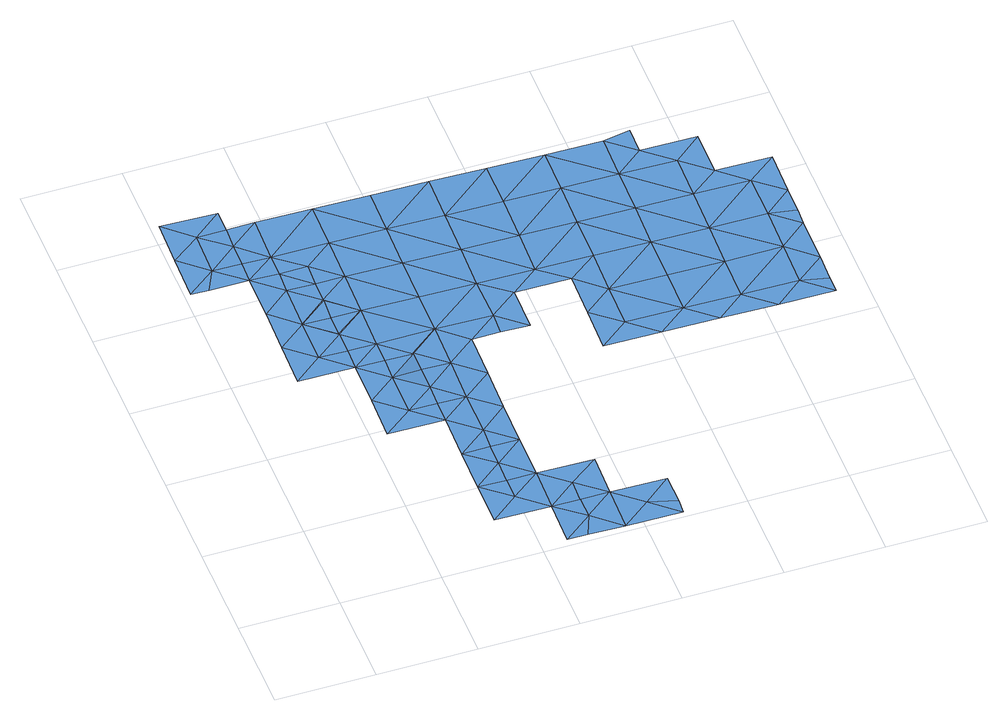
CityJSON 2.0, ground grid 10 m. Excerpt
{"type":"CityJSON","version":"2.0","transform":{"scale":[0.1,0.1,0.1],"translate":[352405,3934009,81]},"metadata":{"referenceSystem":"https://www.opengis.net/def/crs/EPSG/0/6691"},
"CityObjects":{
"waterbody1":{"type":"WaterBody","attributes":{"name":"3","class":"1140","function":"1","WaterBodyRiverFloodingRiskAttribute.description":"2","WaterBodyRiverFloodingRiskAttribute.rankOrg":"2","WaterBodyRiverFloodingRiskAttribute.adminType":"2","WaterBodyRiverFloodingRiskAttribute.scale":"L2"},"geometry":[{"type":"MultiSurface","lod":"1","boundaries":[[[0,1,2]],[[3,2,1]],[[4,3,1]],[[1,5,4]],[[6,7,8]],[[8,9,5]],[[8,10,6]],[[7,9,8]],[[10,8,1]],[[10,1,0]],[[8,5,1]]]}]},
"waterbody2":{"type":"WaterBody","attributes":{"name":"3","class":"1140","function":"1","WaterBodyRiverFloodingRiskAttribute.description":"2","WaterBodyRiverFloodingRiskAttribute.rankOrg":"2","WaterBodyRiverFloodingRiskAttribute.adminType":"2","WaterBodyRiverFloodingRiskAttribute.scale":"L2"},"geometry":[{"type":"MultiSurface","lod":"1","boundaries":[[[11,12,13]],[[14,15,2]],[[16,2,15]],[[17,16,18]],[[18,16,15]],[[19,20,12]],[[12,20,21]],[[12,14,22]],[[14,12,15]],[[18,15,11]],[[23,13,12]],[[22,19,12]],[[20,19,24]],[[19,25,26]],[[22,25,19]],[[15,12,11]],[[12,21,23]],[[26,24,19]]]}]},
"waterbody3":{"type":"WaterBody","attributes":{"name":"3","class":"1140","function":"1","WaterBodyRiverFloodingRiskAttribute.description":"2","WaterBodyRiverFloodingRiskAttribute.rankOrg":"1","WaterBodyRiverFloodingRiskAttribute.adminType":"2","WaterBodyRiverFloodingRiskAttribute.scale":"L2"},"geometry":[{"type":"MultiSurface","lod":"1","boundaries":[[[16,27,2]],[[27,10,0]],[[0,2,27]],[[10,28,6]],[[24,26,29]],[[29,26,30]],[[20,24,29]],[[10,27,28]],[[16,17,27]],[[21,20,31]],[[32,33,34]],[[23,21,31]],[[33,35,34]],[[20,29,31]],[[13,23,31]],[[30,36,29]],[[11,13,31]],[[37,32,34]],[[38,32,37]],[[39,27,17]],[[27,40,28]],[[41,11,31]],[[18,11,41]],[[42,38,37]],[[35,43,34]],[[17,18,41]],[[44,29,36]],[[45,42,46]],[[39,17,41]],[[34,47,37]],[[42,37,46]],[[48,45,46]],[[31,29,44]],[[34,43,47]],[[27,39,40]],[[36,48,44]],[[37,49,46]],[[48,46,44]],[[41,31,50]],[[51,39,41]],[[50,31,44]],[[37,47,49]],[[49,52,46]],[[44,46,52]],[[51,41,50]],[[39,53,40]],[[53,39,51]],[[53,54,40]],[[55,51,50]],[[44,52,56]],[[50,44,55]],[[52,57,56]],[[55,44,56]],[[51,58,53]],[[55,58,51]],[[57,59,56]],[[58,60,53]],[[53,61,54]],[[62,56,59]],[[55,56,62]],[[63,58,55]],[[53,60,61]],[[55,62,63]],[[58,64,60]],[[63,64,58]],[[60,65,61]],[[63,62,66]],[[67,68,69]],[[70,65,60]],[[70,60,64]],[[67,71,68]],[[72,63,66]],[[63,73,64]],[[66,68,71]],[[67,69,74]],[[72,66,71]],[[74,75,67]],[[63,72,73]],[[70,64,76]],[[71,67,75]],[[76,77,70]],[[64,73,76]],[[75,78,71]],[[65,70,77]],[[72,79,73]],[[72,71,79]],[[75,74,80]],[[71,78,79]],[[73,81,76]],[[79,81,73]],[[82,77,76]],[[83,78,75]],[[81,82,76]],[[83,79,78]],[[75,80,84]],[[75,84,83]],[[79,85,81]],[[86,77,82]],[[83,85,79]],[[84,80,87]],[[82,88,86]],[[82,81,89]],[[81,85,89]],[[84,87,90]],[[91,86,88]],[[83,92,85]],[[83,84,92]],[[88,82,93]],[[82,89,93]],[[92,84,90]],[[93,94,88]],[[90,87,95]],[[96,97,85]],[[93,89,98]],[[85,92,96]],[[89,85,97]],[[98,94,93]],[[99,90,95]],[[89,97,98]],[[92,90,100]],[[100,90,99]],[[100,101,92]],[[96,92,101]],[[101,102,96]],[[103,97,96]],[[104,98,97]],[[103,96,102]],[[104,97,103]]]}]},
"waterbody4":{"type":"WaterBody","attributes":{"name":"3","class":"1140","function":"1","WaterBodyRiverFloodingRiskAttribute.description":"2","WaterBodyRiverFloodingRiskAttribute.rankOrg":"2","WaterBodyRiverFloodingRiskAttribute.adminType":"2","WaterBodyRiverFloodingRiskAttribute.scale":"L2"},"geometry":[{"type":"MultiSurface","lod":"1","boundaries":[[[30,26,105]],[[30,105,36]],[[45,36,105]],[[26,106,105]],[[36,45,48]],[[105,42,45]],[[32,38,107]],[[107,106,108]],[[108,32,107]],[[106,107,105]],[[105,107,42]],[[42,107,38]]]}]},
"waterbody5":{"type":"WaterBody","attributes":{"name":"3","class":"1140","function":"1","WaterBodyRiverFloodingRiskAttribute.description":"2","WaterBodyRiverFloodingRiskAttribute.rankOrg":"3","WaterBodyRiverFloodingRiskAttribute.adminType":"2","WaterBodyRiverFloodingRiskAttribute.scale":"L2"},"geometry":[{"type":"MultiSurface","lod":"1","boundaries":[[[109,110,111]],[[112,109,111]],[[113,111,110]],[[111,114,112]],[[111,113,114]]]}]},
"waterbody6":{"type":"WaterBody","attributes":{"name":"3","class":"1140","function":"1","WaterBodyRiverFloodingRiskAttribute.description":"2","WaterBodyRiverFloodingRiskAttribute.rankOrg":"2","WaterBodyRiverFloodingRiskAttribute.adminType":"2","WaterBodyRiverFloodingRiskAttribute.scale":"L2"},"geometry":[{"type":"MultiSurface","lod":"1","boundaries":[[[112,114,115]],[[115,43,35]],[[114,43,115]],[[115,109,112]],[[109,115,33]],[[35,33,115]]]}]},
"waterbody7":{"type":"WaterBody","attributes":{"name":"3","class":"1140","function":"1","WaterBodyRiverFloodingRiskAttribute.description":"2","WaterBodyRiverFloodingRiskAttribute.rankOrg":"3","WaterBodyRiverFloodingRiskAttribute.adminType":"2","WaterBodyRiverFloodingRiskAttribute.scale":"L2"},"geometry":[{"type":"MultiSurface","lod":"1","boundaries":[[[116,117,113]],[[118,117,116]],[[119,117,118]],[[117,119,120]],[[121,113,117]],[[117,120,121]]]}]},
"waterbody8":{"type":"WaterBody","attributes":{"name":"3","class":"1140","function":"1","WaterBodyRiverFloodingRiskAttribute.description":"2","WaterBodyRiverFloodingRiskAttribute.rankOrg":"2","WaterBodyRiverFloodingRiskAttribute.adminType":"2","WaterBodyRiverFloodingRiskAttribute.scale":"L2"},"geometry":[{"type":"MultiSurface","lod":"1","boundaries":[[[121,120,122]],[[123,122,120]],[[114,122,123]],[[113,121,122]],[[114,113,122]]]}]},
"waterbody9":{"type":"WaterBody","attributes":{"name":"3","class":"1140","function":"1","WaterBodyRiverFloodingRiskAttribute.description":"2","WaterBodyRiverFloodingRiskAttribute.rankOrg":"1","WaterBodyRiverFloodingRiskAttribute.adminType":"2","WaterBodyRiverFloodingRiskAttribute.scale":"L2"},"geometry":[{"type":"MultiSurface","lod":"1","boundaries":[[[124,125,126]],[[124,126,127]],[[125,120,126]],[[119,127,126]],[[119,126,120]]]}]}
},
"vertices":[
[64,450,7],[35,450,7],[63,427,7],[24,427,7],[6,428,7],[7,474,8],[65,496,8],[65,519,8],[36,496,8],[8,520,9],[64,473,8],
[119,380,7],[90,357,6],[119,379,7],[63,380,7],[91,403,7],[92,426,7],[120,426,7],[119,402,7],[90,311,6],[118,333,6],[118,334,6],[62,335,6],[118,356,6],[118,310,6],[61,288,6],[117,287,6],
[92,449,7],[93,496,8],[146,310,6],[146,287,6],[147,356,6],[173,194,6],[172,147,6],[201,170,6],[200,147,6],[174,286,6],[201,216,6],[173,217,6],[149,449,7],[149,495,8],[148,402,7],[174,240,6],[228,147,6],[203,309,7],[174,263,7],[202,262,7],[229,193,6],[174,286,7],[230,239,6],[204,355,6],[204,401,7],[231,285,7],[205,448,7],[206,494,8],[260,354,6],[260,308,7],[259,285,7],[261,400,7],[288,284,7],[262,447,7],[263,493,8],[289,331,6],[317,353,6],[318,399,7],[319,492,7],[345,330,6],[372,260,6],[344,283,6],[343,237,6],[319,446,7],[373,306,6],[374,352,6],[374,398,7],[400,236,6],[429,259,6],[375,445,7],[376,491,7],[430,305,6],[430,351,6],[457,235,6],[431,397,7],[432,444,7],[486,304,6],[485,258,6],[487,350,6],[433,490,7],[514,234,6],[460,467,7],[488,396,7],[542,257,6],[461,495,7],[543,303,7],[489,443,7],[517,466,7],[570,233,6],[544,349,7],[544,395,7],[517,419,7],[570,251,6],[571,280,6],[571,326,7],[572,344,7],[572,372,7],[573,418,7],
[145,263,6],[117,241,6],[145,217,6],[116,195,6],
[171,101,6],[171,55,6],[199,78,6],[199,100,6],[227,54,6],[228,100,6],
[200,124,6],
[226,8,6],[255,31,6],[246,8,6],[283,7,6],[284,54,6],[255,54,6],
[256,77,6],[285,99,6],
[340,22,6],[340,53,6],[312,30,6],[339,6,6]
]}
